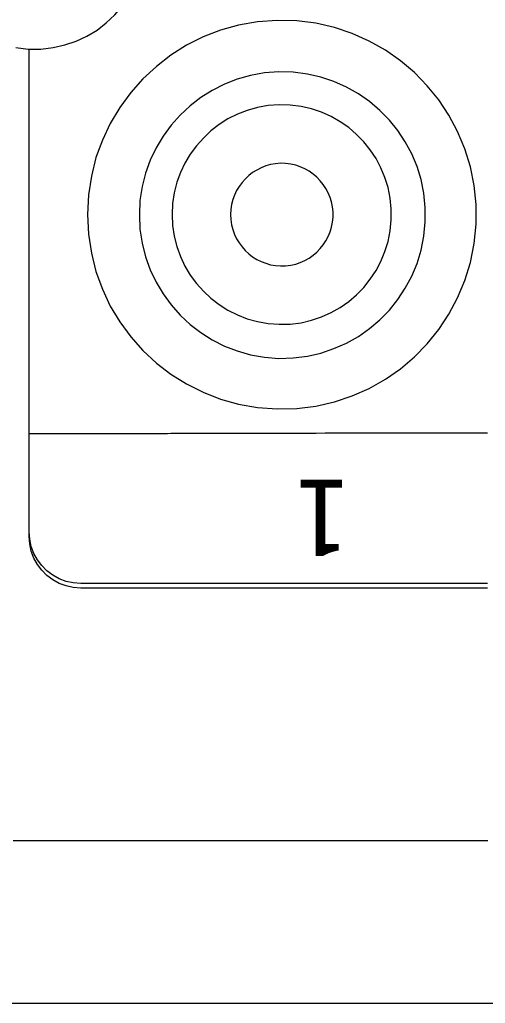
# Model space of a CAD drawing. Units: millimetres on the paper. Extents: x -139 to 141, y -98 to 91.
# Drawn here: x -8.46 to -5.5, y 60.87 to 67.13 of the extents above; entities that cross this region are included whole.
import ezdxf
from ezdxf.enums import TextEntityAlignment as Align

# ---------------------------------------------------------------- set-up
doc = ezdxf.new("R2010")
doc.units = ezdxf.units.MM
doc.layers.add('0-1_外形線', color=4, linetype='Continuous')
doc.styles.add('ＭＳ ゴシック', font='')
doc.styles.get('ＭＳ ゴシック').set_extended_font_data('MS Gothic')

msp = doc.modelspace()

# ---------------------------------------------------------------- linework, layer by layer
at = {"layer": '0-1_外形線'}
msp.add_line((-35.379, 60.871), (39.3, 60.871), dxfattribs=at)
for points in [[(-8.486, 66.952), (-8.408, 66.943), (-8.328, 66.943), (-8.25, 66.952), (-8.175, 66.969), (-8.103, 66.993), (-8.035, 67.025), (-7.971, 67.064), (-7.912, 67.11), (-7.858, 67.161), (-7.809, 67.218), (-7.767, 67.279), (-7.732, 67.345), (-7.703, 67.415), (-7.682, 67.489), (-7.669, 67.566), (-7.665, 67.645)], [(-5.799, 66.619), (-5.872, 66.71), (-5.953, 66.794), (-6.042, 66.869), (-6.138, 66.936), (-6.241, 66.994), (-6.349, 67.042), (-6.462, 67.08), (-6.58, 67.107), (-6.702, 67.122), (-6.827, 67.125), (-6.951, 67.116), (-7.071, 67.095), (-7.186, 67.063), (-7.297, 67.02), (-7.402, 66.967), (-7.502, 66.904), (-7.594, 66.833), (-7.68, 66.753), (-7.757, 66.666), (-7.827, 66.571), (-7.887, 66.47), (-7.937, 66.364), (-7.978, 66.252), (-8.007, 66.135), (-8.026, 66.015), (-8.032, 65.891)], [(-8.403, 65.966), (-8.403, 66.038), (-8.403, 66.11), (-8.403, 66.183), (-8.403, 66.257), (-8.403, 66.331), (-8.403, 66.406), (-8.403, 66.481), (-8.403, 66.557), (-8.403, 66.633), (-8.403, 66.71), (-8.403, 66.787), (-8.403, 66.865), (-8.403, 66.943)], [(-6.059, 66.424), (-6.113, 66.491), (-6.173, 66.553), (-6.239, 66.609), (-6.31, 66.658), (-6.385, 66.701), (-6.465, 66.737), (-6.548, 66.764), (-6.634, 66.784), (-6.724, 66.796), (-6.816, 66.798), (-6.906, 66.791), (-6.995, 66.775), (-7.08, 66.751), (-7.161, 66.72), (-7.239, 66.68), (-7.312, 66.634), (-7.38, 66.582), (-7.443, 66.523), (-7.5, 66.459), (-7.551, 66.389), (-7.596, 66.315), (-7.633, 66.236), (-7.663, 66.154), (-7.684, 66.069), (-7.698, 65.98), (-7.702, 65.889)], [(-8.032, 65.891), (-8.026, 65.766), (-8.007, 65.644), (-7.978, 65.527), (-7.937, 65.415), (-7.887, 65.308), (-7.827, 65.207), (-7.757, 65.112), (-7.68, 65.025), (-7.594, 64.945), (-7.502, 64.874), (-7.402, 64.812), (-7.297, 64.759), (-7.186, 64.716), (-7.071, 64.683), (-6.951, 64.662), (-6.827, 64.653), (-6.702, 64.656), (-6.58, 64.671), (-6.462, 64.698), (-6.349, 64.736), (-6.241, 64.784), (-6.138, 64.842), (-6.042, 64.909), (-5.953, 64.984), (-5.872, 65.068), (-5.799, 65.159), (-5.734, 65.257), (-5.679, 65.361), (-5.633, 65.47), (-5.598, 65.585), (-5.574, 65.705), (-5.562, 65.828), (-5.562, 65.953), (-5.574, 66.075), (-5.598, 66.194), (-5.633, 66.308), (-5.679, 66.418), (-5.734, 66.522), (-5.799, 66.619)], [(-6.234, 66.302), (-6.275, 66.353), (-6.321, 66.4), (-6.371, 66.443), (-6.426, 66.481), (-6.483, 66.514), (-6.544, 66.541), (-6.608, 66.562), (-6.674, 66.577), (-6.743, 66.586), (-6.814, 66.588), (-6.883, 66.583), (-6.951, 66.571), (-7.017, 66.552), (-7.079, 66.528), (-7.139, 66.498), (-7.195, 66.463), (-7.247, 66.422), (-7.295, 66.377), (-7.339, 66.328), (-7.378, 66.275), (-7.412, 66.218), (-7.441, 66.158), (-7.464, 66.095), (-7.48, 66.029), (-7.491, 65.961), (-7.494, 65.891)], [(-7.702, 65.889), (-7.698, 65.797), (-7.684, 65.708), (-7.663, 65.621), (-7.633, 65.538), (-7.596, 65.459), (-7.551, 65.385), (-7.5, 65.315), (-7.443, 65.25), (-7.38, 65.191), (-7.312, 65.139), (-7.239, 65.093), (-7.161, 65.053), (-7.08, 65.022), (-6.995, 64.998), (-6.906, 64.982), (-6.816, 64.975), (-6.724, 64.978), (-6.634, 64.989), (-6.548, 65.009), (-6.465, 65.037), (-6.385, 65.072), (-6.31, 65.115), (-6.239, 65.164), (-6.173, 65.22), (-6.113, 65.282), (-6.059, 65.349), (-6.012, 65.421), (-5.971, 65.498), (-5.937, 65.579), (-5.911, 65.664), (-5.894, 65.752), (-5.885, 65.843), (-5.885, 65.935), (-5.894, 66.025), (-5.911, 66.112), (-5.937, 66.196), (-5.971, 66.276), (-6.012, 66.353), (-6.059, 66.424)], [(-7.494, 65.891), (-7.491, 65.821), (-7.48, 65.752), (-7.464, 65.686), (-7.441, 65.623), (-7.412, 65.562), (-7.378, 65.505), (-7.339, 65.452), (-7.295, 65.402), (-7.247, 65.357), (-7.195, 65.317), (-7.139, 65.281), (-7.079, 65.251), (-7.017, 65.227), (-6.951, 65.209), (-6.883, 65.197), (-6.814, 65.192), (-6.743, 65.193), (-6.674, 65.202), (-6.608, 65.217), (-6.544, 65.239), (-6.483, 65.266), (-6.426, 65.298), (-6.371, 65.336), (-6.321, 65.379), (-6.275, 65.426), (-6.234, 65.478), (-6.197, 65.533), (-6.166, 65.592), (-6.141, 65.654), (-6.121, 65.719), (-6.107, 65.786), (-6.101, 65.856), (-6.101, 65.926), (-6.107, 65.995), (-6.121, 66.062), (-6.141, 66.126), (-6.166, 66.188), (-6.197, 66.247), (-6.234, 66.302)], [(-6.533, 66.081), (-6.553, 66.105), (-6.574, 66.127), (-6.598, 66.147), (-6.623, 66.165), (-6.65, 66.181), (-6.679, 66.193), (-6.708, 66.204), (-6.74, 66.211), (-6.772, 66.215), (-6.805, 66.216), (-6.837, 66.213), (-6.868, 66.208), (-6.899, 66.199), (-6.928, 66.187), (-6.956, 66.173), (-6.982, 66.157), (-7.006, 66.138), (-7.029, 66.116), (-7.049, 66.093), (-7.068, 66.068), (-7.084, 66.042), (-7.097, 66.014), (-7.108, 65.985), (-7.116, 65.954), (-7.12, 65.923), (-7.122, 65.891)], [(-7.122, 65.891), (-7.12, 65.858), (-7.116, 65.825), (-7.108, 65.794), (-7.097, 65.764), (-7.084, 65.736), (-7.068, 65.709), (-7.049, 65.684), (-7.029, 65.661), (-7.006, 65.64), (-6.982, 65.621), (-6.956, 65.605), (-6.928, 65.591), (-6.899, 65.58), (-6.868, 65.571), (-6.837, 65.566), (-6.805, 65.563), (-6.772, 65.564), (-6.74, 65.568), (-6.708, 65.575), (-6.679, 65.585), (-6.65, 65.598), (-6.623, 65.613), (-6.598, 65.631), (-6.574, 65.65), (-6.553, 65.673), (-6.533, 65.697), (-6.516, 65.723), (-6.502, 65.75), (-6.489, 65.779), (-6.48, 65.81), (-6.474, 65.841), (-6.471, 65.874), (-6.471, 65.907), (-6.474, 65.939), (-6.48, 65.97), (-6.489, 65.999), (-6.502, 66.028), (-6.516, 66.055), (-6.533, 66.081)], [(-8.403, 64.208), (-8.403, 64.226), (-8.403, 64.244), (-8.403, 64.263), (-8.403, 64.282), (-8.403, 64.302), (-8.403, 64.322), (-8.403, 64.342), (-8.403, 64.363), (-8.403, 64.384), (-8.403, 64.406), (-8.403, 64.427), (-8.403, 64.449), (-8.403, 64.472), (-8.403, 64.495), (-8.403, 64.518), (-8.403, 64.565), (-8.403, 64.614), (-8.403, 64.664), (-8.403, 64.715), (-8.403, 64.768), (-8.403, 64.822), (-8.403, 64.877), (-8.403, 64.933), (-8.403, 64.99), (-8.403, 65.048), (-8.403, 65.108), (-8.403, 65.168), (-8.403, 65.23), (-8.403, 65.292), (-8.403, 65.356), (-8.403, 65.42), (-8.403, 65.485), (-8.403, 65.552), (-8.403, 65.619), (-8.403, 65.687), (-8.403, 65.755), (-8.403, 65.825), (-8.403, 65.895), (-8.403, 65.966)], [(-8.403, 64.496), (-8.402, 64.496), (-8.402, 64.496), (-8.401, 64.496), (-8.4, 64.496), (-8.398, 64.496), (-8.397, 64.496), (-8.395, 64.496), (-8.392, 64.496), (-8.389, 64.496), (-8.386, 64.496), (-8.383, 64.496), (-8.379, 64.496), (-8.375, 64.496), (-8.371, 64.496), (-8.366, 64.496), (-8.361, 64.496), (-8.356, 64.496), (-8.35, 64.496), (-8.345, 64.496), (-8.338, 64.496), (-8.332, 64.496), (-8.325, 64.496), (-8.318, 64.496), (-8.311, 64.496), (-8.303, 64.496), (-8.295, 64.496), (-8.287, 64.496), (-8.278, 64.496), (-8.269, 64.496), (-8.26, 64.496), (-8.251, 64.496), (-8.241, 64.496), (-8.231, 64.496), (-8.22, 64.496), (-8.21, 64.496), (-8.199, 64.496), (-8.188, 64.496), (-8.176, 64.496), (-8.165, 64.496)], [(-8.403, 63.872), (-8.403, 63.879), (-8.403, 63.899), (-8.403, 63.93), (-8.403, 63.969), (-8.403, 64.017), (-8.403, 64.069), (-8.403, 64.184), (-8.403, 64.298), (-8.403, 64.351), (-8.403, 64.398), (-8.403, 64.438), (-8.403, 64.469), (-8.403, 64.489), (-8.403, 64.496)], [(-8.165, 64.496), (-8.153, 64.496), (-8.14, 64.496), (-8.128, 64.496), (-8.115, 64.496), (-8.102, 64.496), (-8.088, 64.496), (-8.075, 64.496), (-8.061, 64.496), (-8.047, 64.496), (-8.032, 64.496), (-8.017, 64.496), (-8.002, 64.496), (-7.987, 64.497), (-7.972, 64.497), (-7.956, 64.497), (-7.94, 64.497), (-7.923, 64.497), (-7.907, 64.497), (-7.89, 64.497), (-7.873, 64.497), (-7.856, 64.497), (-7.838, 64.497), (-7.82, 64.497), (-7.802, 64.497), (-7.784, 64.497), (-7.765, 64.497), (-7.746, 64.497), (-7.727, 64.497), (-7.708, 64.497), (-7.689, 64.497), (-7.669, 64.497), (-7.649, 64.497), (-7.628, 64.497), (-7.608, 64.497), (-7.587, 64.497), (-7.566, 64.497), (-7.545, 64.497), (-7.524, 64.497), (-7.502, 64.498)], [(-7.502, 64.498), (-7.48, 64.498), (-7.458, 64.498), (-7.435, 64.498), (-7.413, 64.498), (-7.39, 64.498), (-7.367, 64.498), (-7.344, 64.498), (-7.32, 64.498), (-7.297, 64.498), (-7.273, 64.498), (-7.249, 64.498), (-7.224, 64.498), (-7.2, 64.498), (-7.175, 64.498), (-7.15, 64.498), (-7.125, 64.498), (-7.099, 64.498), (-7.074, 64.498), (-7.048, 64.498), (-7.022, 64.499), (-6.996, 64.499), (-6.969, 64.499), (-6.943, 64.499), (-6.916, 64.499), (-6.889, 64.499), (-6.862, 64.499), (-6.834, 64.499), (-6.807, 64.499), (-6.779, 64.499), (-6.751, 64.499), (-6.694, 64.499), (-6.637, 64.499), (-6.579, 64.499), (-6.52, 64.5), (-6.461, 64.5), (-6.401, 64.5), (-6.34, 64.5), (-6.278, 64.5), (-6.216, 64.5)], [(-6.216, 64.5), (-6.153, 64.5), (-6.089, 64.5), (-6.025, 64.501), (-5.96, 64.501), (-5.895, 64.501), (-5.828, 64.501), (-5.762, 64.501), (-5.694, 64.501), (-5.626, 64.501), (-5.558, 64.502), (-5.489, 64.502)], [(-8.403, 63.842), (-8.403, 63.843), (-8.403, 63.843), (-8.403, 63.845), (-8.403, 63.847), (-8.403, 63.849), (-8.403, 63.852), (-8.403, 63.855), (-8.403, 63.859), (-8.403, 63.863), (-8.403, 63.868), (-8.403, 63.873), (-8.403, 63.879), (-8.403, 63.886), (-8.403, 63.892), (-8.403, 63.9), (-8.403, 63.907), (-8.403, 63.915), (-8.403, 63.924), (-8.403, 63.933), (-8.403, 63.943), (-8.403, 63.953), (-8.403, 63.963), (-8.403, 63.974), (-8.403, 63.986), (-8.403, 63.998), (-8.403, 64.01), (-8.403, 64.023), (-8.403, 64.036), (-8.403, 64.049), (-8.403, 64.063), (-8.403, 64.078), (-8.403, 64.093), (-8.403, 64.108), (-8.403, 64.123), (-8.403, 64.14), (-8.403, 64.156), (-8.403, 64.173), (-8.403, 64.19), (-8.403, 64.208)], [(-8.074, 63.542), (-8.122, 63.546), (-8.168, 63.556), (-8.212, 63.573), (-8.252, 63.596), (-8.289, 63.624), (-8.322, 63.656), (-8.349, 63.693), (-8.372, 63.734), (-8.389, 63.777), (-8.399, 63.824), (-8.403, 63.872)], [(-8.074, 63.513), (-8.122, 63.516), (-8.168, 63.527), (-8.212, 63.543), (-8.252, 63.566), (-8.289, 63.594), (-8.322, 63.627), (-8.349, 63.663), (-8.372, 63.704), (-8.389, 63.748), (-8.399, 63.794), (-8.403, 63.842)], [(-8.043, 63.542), (-8.047, 63.542), (-8.051, 63.542), (-8.055, 63.542), (-8.058, 63.542), (-8.061, 63.542), (-8.064, 63.542), (-8.066, 63.542), (-8.068, 63.542), (-8.07, 63.542), (-8.071, 63.542), (-8.072, 63.542), (-8.073, 63.542), (-8.073, 63.542), (-8.074, 63.542)], [(-7.662, 63.542), (-7.677, 63.542), (-7.692, 63.542), (-7.706, 63.542), (-7.72, 63.542), (-7.734, 63.542), (-7.747, 63.542), (-7.761, 63.542), (-7.774, 63.542), (-7.787, 63.542), (-7.799, 63.542), (-7.811, 63.542), (-7.823, 63.542), (-7.835, 63.542), (-7.847, 63.542), (-7.858, 63.542), (-7.869, 63.542), (-7.879, 63.542), (-7.89, 63.542), (-7.9, 63.542), (-7.91, 63.542), (-7.919, 63.542), (-7.929, 63.542), (-7.938, 63.542), (-7.946, 63.542), (-7.955, 63.542), (-7.963, 63.542), (-7.971, 63.542), (-7.978, 63.542), (-7.986, 63.542), (-7.993, 63.542), (-8, 63.542), (-8.006, 63.542), (-8.012, 63.542), (-8.018, 63.542), (-8.024, 63.542), (-8.029, 63.542), (-8.034, 63.542), (-8.039, 63.542), (-8.043, 63.542)], [(-6.902, 63.542), (-6.926, 63.542), (-6.949, 63.542), (-6.972, 63.542), (-6.995, 63.542), (-7.018, 63.542), (-7.041, 63.542), (-7.063, 63.542), (-7.085, 63.542), (-7.107, 63.542), (-7.129, 63.542), (-7.151, 63.542), (-7.172, 63.542), (-7.193, 63.542), (-7.214, 63.542), (-7.235, 63.542), (-7.255, 63.542), (-7.275, 63.542), (-7.295, 63.542), (-7.315, 63.542), (-7.335, 63.542), (-7.354, 63.542), (-7.373, 63.542), (-7.392, 63.542), (-7.411, 63.542), (-7.429, 63.542), (-7.447, 63.542), (-7.465, 63.542), (-7.483, 63.542), (-7.501, 63.542), (-7.518, 63.542), (-7.535, 63.542), (-7.552, 63.542), (-7.568, 63.542), (-7.585, 63.542), (-7.601, 63.542), (-7.616, 63.542), (-7.632, 63.542), (-7.647, 63.542), (-7.662, 63.542)], [(-5.489, 63.542), (-5.553, 63.542), (-5.617, 63.542), (-5.68, 63.542), (-5.743, 63.542), (-5.805, 63.542), (-5.866, 63.542), (-5.927, 63.542), (-5.987, 63.542), (-6.046, 63.542), (-6.105, 63.542), (-6.163, 63.542), (-6.22, 63.542), (-6.277, 63.542), (-6.333, 63.542), (-6.389, 63.542), (-6.443, 63.542), (-6.497, 63.542), (-6.551, 63.542), (-6.603, 63.542), (-6.655, 63.542), (-6.706, 63.542), (-6.756, 63.542), (-6.806, 63.542), (-6.854, 63.542), (-6.902, 63.542)], [(-8.043, 63.513), (-8.047, 63.513), (-8.051, 63.513), (-8.055, 63.513), (-8.058, 63.513), (-8.061, 63.513), (-8.064, 63.513), (-8.066, 63.513), (-8.068, 63.513), (-8.07, 63.513), (-8.071, 63.513), (-8.072, 63.513), (-8.073, 63.513), (-8.073, 63.513), (-8.074, 63.513)], [(-7.662, 63.513), (-7.677, 63.513), (-7.692, 63.513), (-7.706, 63.513), (-7.72, 63.513), (-7.734, 63.513), (-7.747, 63.513), (-7.761, 63.513), (-7.774, 63.513), (-7.787, 63.513), (-7.799, 63.513), (-7.811, 63.513), (-7.823, 63.513), (-7.835, 63.513), (-7.847, 63.513), (-7.858, 63.513), (-7.869, 63.513), (-7.879, 63.513), (-7.89, 63.513), (-7.9, 63.513), (-7.91, 63.513), (-7.919, 63.513), (-7.929, 63.513), (-7.938, 63.513), (-7.946, 63.513), (-7.955, 63.513), (-7.963, 63.513), (-7.971, 63.513), (-7.978, 63.513), (-7.986, 63.513), (-7.993, 63.513), (-8, 63.513), (-8.006, 63.513), (-8.012, 63.513), (-8.018, 63.513), (-8.024, 63.513), (-8.029, 63.513), (-8.034, 63.513), (-8.039, 63.513), (-8.043, 63.513)], [(-6.902, 63.513), (-6.926, 63.513), (-6.949, 63.513), (-6.972, 63.513), (-6.995, 63.513), (-7.018, 63.513), (-7.041, 63.513), (-7.063, 63.513), (-7.085, 63.513), (-7.107, 63.513), (-7.129, 63.513), (-7.151, 63.513), (-7.172, 63.513), (-7.193, 63.513), (-7.214, 63.513), (-7.235, 63.513), (-7.255, 63.513), (-7.275, 63.513), (-7.295, 63.513), (-7.315, 63.513), (-7.335, 63.513), (-7.354, 63.513), (-7.373, 63.513), (-7.392, 63.513), (-7.411, 63.513), (-7.429, 63.513), (-7.447, 63.513), (-7.465, 63.513), (-7.483, 63.513), (-7.501, 63.513), (-7.518, 63.513), (-7.535, 63.513), (-7.552, 63.513), (-7.568, 63.513), (-7.585, 63.513), (-7.601, 63.513), (-7.616, 63.513), (-7.632, 63.513), (-7.647, 63.513), (-7.662, 63.513)], [(-5.489, 63.513), (-5.553, 63.513), (-5.617, 63.513), (-5.68, 63.513), (-5.743, 63.513), (-5.805, 63.513), (-5.866, 63.513), (-5.927, 63.513), (-5.987, 63.513), (-6.046, 63.513), (-6.105, 63.513), (-6.163, 63.513), (-6.22, 63.513), (-6.277, 63.513), (-6.333, 63.513), (-6.389, 63.513), (-6.443, 63.513), (-6.497, 63.513), (-6.551, 63.513), (-6.603, 63.513), (-6.655, 63.513), (-6.706, 63.513), (-6.756, 63.513), (-6.806, 63.513), (-6.854, 63.513), (-6.902, 63.513)], [(-7.44, 61.905), (-7.527, 61.905), (-7.614, 61.905), (-7.702, 61.905), (-7.79, 61.905), (-7.878, 61.905), (-7.967, 61.905), (-8.056, 61.905), (-8.145, 61.905), (-8.235, 61.905), (-8.324, 61.905), (-8.414, 61.905), (-8.505, 61.905)], [(-5.646, 61.905), (-5.686, 61.905), (-5.726, 61.905), (-5.766, 61.905), (-5.806, 61.905), (-5.846, 61.905), (-5.887, 61.905), (-5.927, 61.905), (-5.968, 61.905), (-6.008, 61.905), (-6.049, 61.905), (-6.09, 61.905), (-6.131, 61.905), (-6.172, 61.905), (-6.213, 61.905), (-6.254, 61.905), (-6.295, 61.905), (-6.336, 61.905), (-6.378, 61.905), (-6.419, 61.905), (-6.461, 61.905), (-6.502, 61.905), (-6.544, 61.905), (-6.586, 61.905), (-6.628, 61.905), (-6.67, 61.905), (-6.712, 61.905), (-6.754, 61.905), (-6.796, 61.905), (-6.839, 61.905), (-6.881, 61.905), (-6.924, 61.905), (-6.966, 61.905), (-7.009, 61.905), (-7.052, 61.905), (-7.095, 61.905), (-7.18, 61.905), (-7.267, 61.905), (-7.353, 61.905), (-7.44, 61.905)], [(-5.487, 61.905), (-5.527, 61.905), (-5.566, 61.905), (-5.606, 61.905), (-5.646, 61.905)]]:
    msp.add_lwpolyline(points, dxfattribs=at)

# ---------------------------------------------------------------- texts
at = {"layer": '0-1_外形線', "style": 'ＭＳ ゴシック'}
msp.add_text('1', height=0.501, rotation=180, dxfattribs=at).set_placement((-6.369, 64.354), align=Align.BOTTOM_LEFT)

doc.saveas('drawing.dxf')
